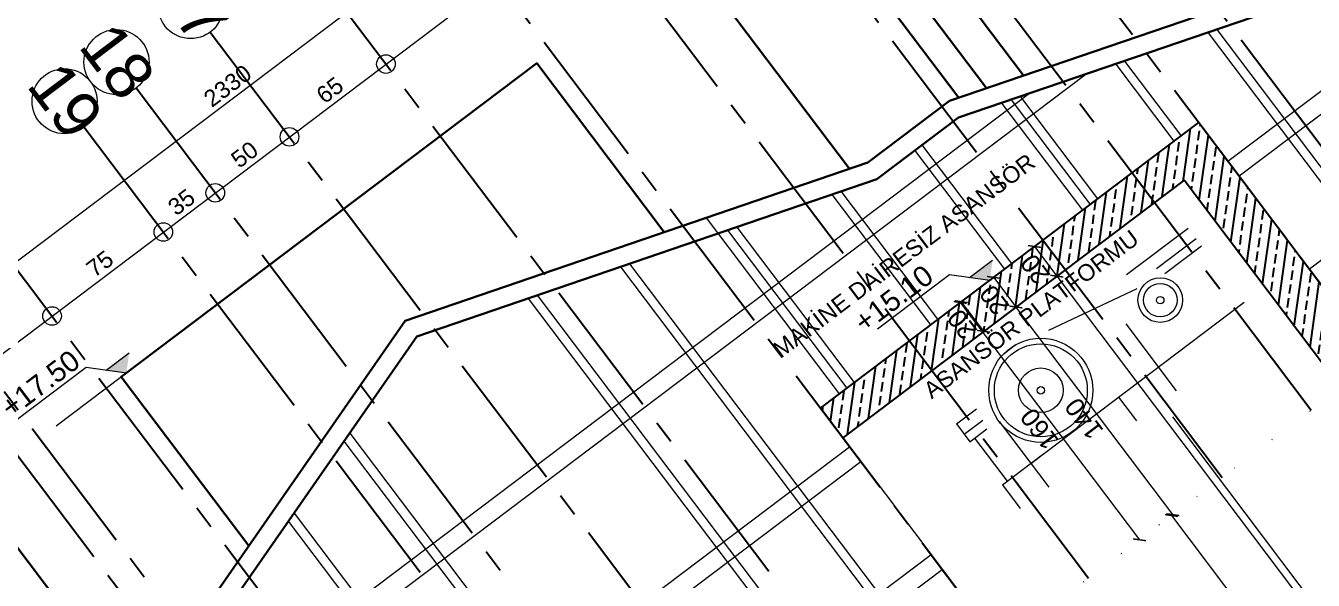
# Model space of a CAD drawing. Header units: millimetres. Extents: x 2232 to 85269, y -3593 to 5869.
# Drawn here: x 3664.2 to 3837.3, y -356.7 to -282.1 of the extents above; entities that cross this region are included whole.
import ezdxf

# ---------------------------------------------------------------- set-up
doc = ezdxf.new("R2010")
doc.units = ezdxf.units.MM
for name, pattern in [('CENTER2', [112.5, 75, -12.5, 12.5, -12.5]), ('DASHDOT2', [12.7, 6.35, -3.175, 0, -3.175]), ('DOTX2', [0.5, 0, -0.5])]:
    doc.linetypes.add(name, pattern=pattern)
for name, color, linetype, lineweight in [('aks', 251, 'DASHDOT2', 35), ('DENIZLIK', 8, 'Continuous', 20), ('duvar', 232, 'Continuous', 30), ('G4', 67, 'Continuous', 30), ('iz', 1, 'DOTX2', 20), ('Mertek', 137, 'Continuous', 5), ('sıva iç', 21, 'Continuous', 0), ('tefriş', 252, 'Continuous', 5), ('yazı', 11, 'Continuous', 20), ('ÖLÇÜ İÇ', 7, 'Continuous', 9)]:
    doc.layers.add(name, color=color, linetype=linetype, lineweight=lineweight)
for name, color, linetype in [('GORUNUS', 125, 'Continuous'), ('Standart', 7, 'Continuous'), ('Ölçülendirme', 7, 'Continuous')]:
    doc.layers.add(name, color=color, linetype=linetype)
doc.styles.add('arial_1_18', font='arial.ttf', dxfattribs={"height": 0.2})
doc.styles.get("Standard").update_dxf_attribs({"font": 'arial.ttf'})
doc.dimstyles.new('zulay iç ölçü', dxfattribs={"dimtxt": 10, "dimasz": 5, "dimexe": 0.18, "dimexo": 0, "dimgap": 2, "dimtad": 3, "dimdec": 0, "dimzin": 0, "dimdsep": 46, "dimtxsty": 'Standard', "dimblk": 'ARCHTICK', "dimcen": 0.09, "dimse1": 1, "dimse2": 1, "dimadec": 0, "dimazin": 0, "dimtfac": 1, "dimtdec": 0, "dimtix": 1, "dimtofl": 0, "dimtmove": 0, "dimatfit": 3, "dimldrblk": 'ARCHTICK', "dimfxl": 1, "dimtolj": 1, "dimtzin": 0, "dimarcsym": 0})
pattern_1 = [(45, (0, 0), (-7.07107, 7.07107), []), (45, (7.071, 0), (-7.07107, 7.07107), [5, -2.5])]

# ---------------------------------------------------------------- blocks, each defined once
blk = doc.blocks.new('dsafsdfd')
at = {"layer": 'yazı'}
blk.add_hatch(color=256, dxfattribs=at).paths.add_polyline_path([(0, 4.89), (-9.78, 4.89), (-4.89, 0)])
for p, q in [((-45.23, 9.78), (-14.67, 9.78)), ((-14.67, 9.78), (-4.89, 0)), ((-9.78, 4.89), (0, 4.89)), ((-34.77, 0), (0, 0))]:
    blk.add_line(p, q, dxfattribs=at)
blk = doc.blocks.new('IDE991Entity4294')
at = {"layer": 'Standart', "linetype": 'Continuous', "lineweight": -3}
h = blk.add_hatch(dxfattribs=at)
h.set_pattern_fill('ANSI33', color=171, scale=40, style=0)
h.set_pattern_definition(pattern_1)
h.paths.add_polyline_path([(1570, 1350), (1545, 1350), (1545, 1510), (1570, 1510)])
blk = doc.blocks.new('IDE991Entity4295')
at = {"layer": 'Standart', "linetype": 'Continuous', "lineweight": -3}
h = blk.add_hatch(dxfattribs=at)
h.set_pattern_fill('ANSI33', color=171, scale=40, style=0)
h.set_pattern_definition(pattern_1)
h.paths.add_polyline_path([(1545, 1490), (1315, 1490), (1315, 1510), (1545, 1510)])
blk = doc.blocks.new('IDE991Entity5272')
at = {"layer": 'Standart', "color": 159, "linetype": 'Continuous', "lineweight": -3}
blk.add_lwpolyline([(1545, 1350), (1545, 1490)], dxfattribs=at)
blk = doc.blocks.new('IDE991Entity5273')
at = {"layer": 'Standart', "color": 159, "linetype": 'Continuous', "lineweight": -3}
blk.add_lwpolyline([(1570, 1510), (1570, 1350)], dxfattribs=at)
blk = doc.blocks.new('IDE991Entity5274')
at = {"layer": 'Standart', "color": 159, "linetype": 'Continuous', "lineweight": -3}
blk.add_lwpolyline([(1315, 1510), (1570, 1510)], dxfattribs=at)
blk = doc.blocks.new('IDE991Entity5275')
at = {"layer": 'Standart', "color": 159, "linetype": 'Continuous', "lineweight": -3}
blk.add_lwpolyline([(1315, 1490), (1315, 1510)], dxfattribs=at)
blk = doc.blocks.new('IDE991Entity5276')
at = {"layer": 'Standart', "color": 159, "linetype": 'Continuous', "lineweight": -3}
blk.add_lwpolyline([(1545, 1490), (1315, 1490)], dxfattribs=at)
blk = doc.blocks.new('TRRTYT')
at = {"layer": 'Standart'}
for name in ['IDE991Entity4295', 'IDE991Entity5274', 'IDE991Entity5275', 'IDE991Entity4294', 'IDE991Entity5273', 'IDE991Entity5276', 'IDE991Entity5272']:
    blk.add_blockref(name, (1034515.63, -397430.95), dxfattribs=at)
blk = doc.blocks.new('_ArchTick')
at = {"color": 0, "linetype": 'ByBlock', "const_width": 0.15}
blk.add_lwpolyline([(-0.5, -0.5), (0.5, 0.5)], dxfattribs=at)
blk = doc.blocks.new('*D2566')
at = {"layer": 'Defpoints', "color": 0, "transparency": 16777216}
for p in [(1294811.46, -408949.54), (1294811.46, -408949.54), (1294767.82, -409089.54)]:
    blk.add_point(p, dxfattribs=at)
at = {"layer": 'sıva iç', "color": 0, "lineweight": -2, "transparency": 16777216}
blk.add_line((1294811.46, -409089.54), (1294811.46, -408949.54), dxfattribs=at)
at = {"layer": 'sıva iç', "color": 0, "lineweight": -2, "transparency": 16777216, "xscale": 5, "yscale": 5, "zscale": 5}
for p, rotation in [((1294811.46, -408949.54), 90), ((1294811.46, -409089.54), 270)]:
    blk.add_blockref('_ArchTick', p, dxfattribs=dict(at, rotation=rotation))
at = {"layer": 'sıva iç', "color": 0, "transparency": 16777216, "insert": (1294804.46, -409019.54), "char_height": 10, "attachment_point": 5, "rotation": 90}
blk.add_mtext('\\A1;140', dxfattribs=at)
blk = doc.blocks.new('*D2567')
at = {"layer": 'Defpoints', "color": 0, "transparency": 16777216}
for p in [(1294789.73, -408929.54), (1294789.73, -408929.54), (1294789.73, -408949.54)]:
    blk.add_point(p, dxfattribs=at)
at = {"layer": 'sıva iç', "color": 0, "lineweight": -2, "transparency": 16777216}
blk.add_line((1294789.73, -408949.54), (1294789.73, -408929.54), dxfattribs=at)
at = {"layer": 'sıva iç', "color": 0, "lineweight": -2, "transparency": 16777216, "xscale": 5, "yscale": 5, "zscale": 5}
for p, rotation in [((1294789.73, -408929.54), 90), ((1294789.73, -408949.54), 270)]:
    blk.add_blockref('_ArchTick', p, dxfattribs=dict(at, rotation=rotation))
at = {"layer": 'sıva iç', "color": 0, "transparency": 16777216, "insert": (1294782.73, -408939.54), "char_height": 10, "attachment_point": 5, "rotation": 90}
blk.add_mtext('\\A1;20', dxfattribs=at)
blk = doc.blocks.new('*D2568')
at = {"layer": 'Defpoints', "color": 0, "transparency": 16777216}
for p in [(1294830.02, -408949.54), (1294839.01, -410869.54), (1294839.01, -410869.54)]:
    blk.add_point(p, dxfattribs=at)
at = {"layer": 'sıva iç', "color": 0, "lineweight": -2, "transparency": 16777216}
blk.add_line((1294839.01, -408949.54), (1294839.01, -410869.54), dxfattribs=at)
at = {"layer": 'sıva iç', "color": 0, "lineweight": -2, "transparency": 16777216, "xscale": 5, "yscale": 5, "zscale": 5}
for p, rotation in [((1294839.01, -408949.54), 90), ((1294839.01, -410869.54), 270)]:
    blk.add_blockref('_ArchTick', p, dxfattribs=dict(at, rotation=rotation))
at = {"layer": 'sıva iç', "color": 0, "transparency": 16777216, "insert": (1294832.01, -409909.54), "char_height": 10, "attachment_point": 5, "rotation": 90}
blk.add_mtext('\\A1;1920', dxfattribs=at)
blk = doc.blocks.new('*D2569')
at = {"layer": 'Defpoints', "color": 0, "transparency": 16777216}
for p in [(1294811.46, -409089.54), (1294810.69, -410689.54), (1294810.69, -410689.54)]:
    blk.add_point(p, dxfattribs=at)
at = {"layer": 'sıva iç', "color": 0, "lineweight": -2, "transparency": 16777216}
blk.add_line((1294810.69, -409089.54), (1294810.69, -410689.54), dxfattribs=at)
at = {"layer": 'sıva iç', "color": 0, "lineweight": -2, "transparency": 16777216, "xscale": 5, "yscale": 5, "zscale": 5}
for p, rotation in [((1294810.69, -409089.54), 90), ((1294810.69, -410689.54), 270)]:
    blk.add_blockref('_ArchTick', p, dxfattribs=dict(at, rotation=rotation))
at = {"layer": 'sıva iç', "color": 0, "transparency": 16777216, "insert": (1294803.69, -409889.54), "char_height": 10, "attachment_point": 5, "rotation": 90}
blk.add_mtext('\\A1;1600', dxfattribs=at)
blk = doc.blocks.new('*D2570')
at = {"layer": 'Defpoints', "color": 0, "transparency": 16777216}
for p in [(1294775.3, -408929.54), (1294767.82, -409089.54), (1294789.02, -409089.54)]:
    blk.add_point(p, dxfattribs=at)
at = {"layer": 'sıva iç', "color": 0, "lineweight": -2, "transparency": 16777216}
blk.add_line((1294789.02, -408929.54), (1294789.02, -409089.54), dxfattribs=at)
at = {"layer": 'sıva iç', "color": 0, "lineweight": -2, "transparency": 16777216, "xscale": 5, "yscale": 5, "zscale": 5}
for p, rotation in [((1294789.02, -408929.54), 90), ((1294789.02, -409089.54), 270)]:
    blk.add_blockref('_ArchTick', p, dxfattribs=dict(at, rotation=rotation))
at = {"layer": 'sıva iç', "color": 0, "transparency": 16777216, "insert": (1294782.02, -409009.54), "char_height": 10, "attachment_point": 5, "rotation": 90}
blk.add_mtext('\\A1;160', dxfattribs=at)
blk = doc.blocks.new('*D2571')
at = {"layer": 'Defpoints', "color": 0, "transparency": 16777216}
for p in [(1294830.02, -408929.54), (1294830.02, -408949.54), (1294839.01, -408949.54)]:
    blk.add_point(p, dxfattribs=at)
at = {"layer": 'sıva iç', "color": 0, "lineweight": -2, "transparency": 16777216}
blk.add_line((1294839.01, -408929.54), (1294839.01, -408949.54), dxfattribs=at)
at = {"layer": 'sıva iç', "color": 0, "lineweight": -2, "transparency": 16777216, "xscale": 5, "yscale": 5, "zscale": 5}
for p, rotation in [((1294839.01, -408929.54), 90), ((1294839.01, -408949.54), 270)]:
    blk.add_blockref('_ArchTick', p, dxfattribs=dict(at, rotation=rotation))
at = {"layer": 'sıva iç', "color": 0, "transparency": 16777216, "insert": (1294832.01, -408939.54), "char_height": 10, "attachment_point": 5, "rotation": 90}
blk.add_mtext('\\A1;20', dxfattribs=at)
blk = doc.blocks.new('*D2572')
at = {"layer": 'Defpoints', "color": 0, "transparency": 16777216}
for p in [(1294802.47, -408929.54), (1294802.47, -408949.54), (1294811.46, -408949.54)]:
    blk.add_point(p, dxfattribs=at)
at = {"layer": 'sıva iç', "color": 0, "lineweight": -2, "transparency": 16777216}
blk.add_line((1294811.46, -408929.54), (1294811.46, -408949.54), dxfattribs=at)
at = {"layer": 'sıva iç', "color": 0, "lineweight": -2, "transparency": 16777216, "xscale": 5, "yscale": 5, "zscale": 5}
for p, rotation in [((1294811.46, -408929.54), 90), ((1294811.46, -408949.54), 270)]:
    blk.add_blockref('_ArchTick', p, dxfattribs=dict(at, rotation=rotation))
at = {"layer": 'sıva iç', "color": 0, "transparency": 16777216, "insert": (1294804.46, -408939.54), "char_height": 10, "attachment_point": 5, "rotation": 90}
blk.add_mtext('\\A1;20', dxfattribs=at)
blk = doc.blocks.new('IDE941Entity3925')
at = {"layer": 'Ölçülendirme', "color": 1, "linetype": 'Continuous', "lineweight": 5}
for points in [[(2877, -8), (2877, 2338)], [(2912, -8), (2912, 2338)]]:
    blk.add_lwpolyline(points, dxfattribs=at)
for centre in [(2912, 1240), (2912, 1175), (2912, 1125), (2912, 1090), (2912, 1015)]:
    blk.add_circle(centre, 5, dxfattribs=at)
at = {"layer": 'Ölçülendirme', "color": 1, "linetype": 'Continuous', "lineweight": 5, "style": 'arial_1_18'}
for s, p in [('65', (2909.5, 1200.51)), ('2330', (2874.5, 1151.02)), ('50', (2909.5, 1143.01)), ('35', (2909.5, 1100.51)), ('75', (2909.5, 1045.51))]:
    blk.add_text(s, height=9, rotation=90, dxfattribs=at).set_placement(p)
blk = doc.blocks.new('GHGFHGF')
at = {"layer": 'aks', "color": 251, "linetype": 'CENTER2', "lineweight": -3}
for points in [[(1294334.78, -408570.35), (1294334.78, -409089.54)], [(1294349.78, -408570.35), (1294349.78, -409089.54)], [(1294394.78, -408570.35), (1294394.78, -409089.54)], [(1294469.78, -408570.35), (1294469.78, -409089.54)], [(1294504.78, -408570.35), (1294504.78, -409089.54)], [(1294554.78, -408570.35), (1294554.78, -409089.54)], [(1294619.78, -408570.35), (1294619.78, -409089.54)], [(1294694.78, -408570.35), (1294694.78, -409089.54)], [(1294754.78, -408570.35), (1294754.78, -409089.54)], [(1294844.78, -408570.35), (1294844.78, -409089.54)], [(1294904.78, -408570.35), (1294904.78, -409089.54)], [(1294949.78, -408570.35), (1294949.78, -409089.54)], [(1294994.78, -408570.35), (1294994.78, -409089.54)]]:
    blk.add_lwpolyline(points, dxfattribs=at)
at = {"layer": 'aks', "color": 30, "linetype": 'Continuous', "lineweight": 5}
for centre in [(1294469.78, -408552.85), (1294504.78, -408552.85), (1294554.78, -408552.85)]:
    blk.add_circle(centre, 17.5, dxfattribs=at)
at = {"layer": 'DENIZLIK'}
for p, q in [((1294712.55, -408823.11, 1163.75), (1294712.55, -408929.54, 1163.75)), ((1294876.58, -408859.1, 1163.75), (1294876.58, -408929.54, 1163.75))]:
    blk.add_line(p, q, dxfattribs=at)
at = {"layer": 'DENIZLIK', "elevation": 1163.75}
for points in [[(1294707.55, -408929.54), (1294707.55, -408810.94)], [(1294717.55, -408824.74), (1294717.55, -408929.54)], [(1294871.58, -408929.54), (1294871.58, -408857.46)], [(1294881.58, -408860.75), (1294881.58, -408929.54)]]:
    blk.add_lwpolyline(points, dxfattribs=at)
at = {"layer": 'G4'}
for points in [[(1294304.78, -408836.26), (1294304.78, -408689.54), (1294234.78, -408689.54), (1294234.78, -408841.19)], [(1294404.78, -408803.48), (1294404.78, -408689.54), (1294684.78, -408689.54), (1294684.78, -408803.48)], [(1294784.78, -408836.26), (1294784.78, -408689.54), (1294854.78, -408689.54), (1294854.78, -408841.19)], [(1294869.78, -408846.12), (1294869.78, -408689.54), (1294889.78, -408689.54), (1294889.78, -408852.7)]]:
    blk.add_lwpolyline(points, dxfattribs=at)
at = {"layer": 'GORUNUS', "lineweight": 30}
for points in [[(1293479.78, -409089.54), (1294239.78, -408839.54), (1294294.78, -408839.54), (1294544.78, -408757.58), (1294794.78, -408839.54), (1294849.78, -408839.54), (1295609.78, -409089.54)], [(1293511.78, -409089.54), (1294241.38, -408849.54), (1294296.37, -408849.54), (1294544.78, -408768.1), (1294793.18, -408849.54), (1294848.17, -408849.54), (1295577.77, -409089.54)]]:
    blk.add_lwpolyline(points, dxfattribs=at)
at = {"layer": 'iz', "ltscale": 50}
blk.add_line((1293379.78, -409089.54), (1295709.78, -409089.54), dxfattribs=at)
at = {"layer": 'Mertek', "elevation": 1794.87}
for points in [[(1294479.62, -409089.54), (1294479.62, -408789.46)], [(1294484.62, -408787.82), (1294484.62, -409089.54)], [(1294604.93, -408787.82), (1294604.93, -409089.54)], [(1294609.93, -409089.54), (1294609.93, -408789.46)], [(1294429.8, -409089.54), (1294429.8, -408805.8)], [(1294434.8, -408804.16), (1294434.8, -409089.54)], [(1294654.76, -408804.16), (1294654.76, -409089.54)], [(1294659.76, -409089.54), (1294659.76, -408805.8)], [(1294768.97, -408841.6), (1294768.97, -408929.54)], [(1294773.97, -408929.54), (1294773.97, -408843.24)], [(1294818.79, -408849.31), (1294818.79, -408929.54)], [(1294823.79, -408929.54), (1294823.79, -408849.31)], [(1294933, -408877.65), (1294933, -408929.54)], [(1294938, -408929.54), (1294938, -408879.29)], [(1294982.83, -408894.02), (1294982.83, -409089.54)], [(1294987.83, -409089.54), (1294987.83, -408895.66)]]:
    blk.add_lwpolyline(points, dxfattribs=at)
at = {"layer": 'sıva iç', "elevation": 1163.75}
for points in [[(1294202.93, -408862.19), (1294886.62, -408862.19)], [(1294172.53, -408872.19), (1294917.02, -408872.19)], [(1293918.66, -408955.63), (1294694.78, -408955.63)], [(1294949.78, -408955.63), (1295170.69, -408955.63)], [(1293888.27, -408965.63), (1294694.78, -408965.63)], [(1294791.39, -408965.63), (1294798.89, -408965.63)], [(1294949.78, -408965.63), (1295201.09, -408965.63)], [(1293703, -409028.35), (1294694.78, -409028.35)], [(1294949.78, -409028.35), (1295391.75, -409028.35)], [(1293703, -409038.35), (1294694.78, -409038.35)]]:
    blk.add_lwpolyline(points, dxfattribs=at)
at = {"layer": 'sıva iç'}
blk.add_lwpolyline([(1294694.78, -408949.54), (1294694.78, -409089.54)], dxfattribs=at)
at = {"layer": 'tefriş'}
for p, q in [((1294869.31, -408980.91), (1294817.78, -408970.12)), ((1294869.39, -408971.48), (1294910.99, -408971.48)), ((1294884.3, -408978.48), (1294910.99, -408978.48)), ((1294747.99, -408980.43), (1294761.54, -408980.43)), ((1294747.99, -408980.43), (1294747.99, -408992.43)), ((1294886.2, -408983.48), (1294910.99, -408983.48)), ((1294747.99, -408987.43), (1294760.47, -408987.43)), ((1294747.99, -408992.43), (1294759.4, -408992.43)), ((1294751.23, -408992.43), (1294751.23, -409021.48)), ((1294767.14, -408993.38), (1294767.14, -409037.48)), ((1294853.14, -408992.43), (1294853.14, -409037.48)), ((1294747.99, -409021.48), (1294775.05, -409021.48)), ((1294747.99, -409021.48), (1294747.99, -409037.48)), ((1294767.14, -409021.48), (1294910.99, -409021.48)), ((1294826.25, -409021.48), (1294826.25, -409037.48)), ((1294842.97, -409047.48), (1294842.97, -410442.68))]:
    blk.add_line(p, q, dxfattribs=at)
for centre, radius in [((1294795.14, -408993.38), 28), ((1294795.14, -408993.38), 25), ((1294795.14, -408993.38), 12), ((1294875.65, -408993.38), 12), ((1294875.65, -408993.38), 9), ((1294795.14, -408993.38), 2), ((1294875.65, -408993.38), 2)]:
    blk.add_circle(centre, radius, dxfattribs=at)
at = {"layer": 'duvar', "xscale": 1.584000000031665, "yscale": 1.584000000031665, "zscale": 1.584000000031665}
for p in [(1294415.97, -408689.54), (1294816.67, -408929.54)]:
    blk.add_blockref('dsafsdfd', p, dxfattribs=at)
at = {"layer": 'Standart', "rotation": 270}
blk.add_blockref('IDE941Entity3925', (1293379.78, -405729.03), dxfattribs=at)
at = {"layer": 'sıva iç'}
blk.add_blockref('TRRTYT', (258864.14, -13008.59), dxfattribs=at)
at = {"layer": 'aks', "color": 1, "linetype": 'Continuous', "lineweight": 5, "style": 'arial_1_18'}
for s, p in [('19', (1294458.15, -408533.43)), ('18', (1294493.15, -408533.43)), ('17', (1294543.15, -408533.43))]:
    blk.add_text(s, height=25, rotation=270, dxfattribs=at).set_placement(p)
at = {"layer": 'Standart', "color": 7, "linetype": 'Continuous', "lineweight": -3, "style": 'arial_1_18'}
for s, p in [('MAKİNE DAİRESİZ ASANSÖR', (1294693.8, -408895.58)), ('ASANSÖR PLATFORMU', (1294745.29, -408961.94))]:
    blk.add_text(s, height=8.8889, dxfattribs=at).set_placement(p)
at = {"layer": 'yazı'}
for s, p in [('+17.50', (1294343.75, -408671.8)), ('+15.10', (1294737.66, -408911.8))]:
    blk.add_text(s, height=11.137, dxfattribs=at).set_placement(p)
at = {"layer": 'sıva iç'}
for base, p1, p2, picture, middle in [((1294789.02, -409089.54), (1294775.3, -408929.54), (1294767.82, -409089.54), '*D2570', (1294782.02, -409009.54)), ((1294789.73, -408929.54), (1294789.73, -408949.54), (1294789.73, -408929.54), '*D2567', (1294782.73, -408939.54)), ((1294811.46, -408949.54), (1294767.82, -409089.54), (1294811.46, -408949.54), '*D2566', (1294804.46, -409019.54)), ((1294839.01, -410869.54), (1294830.02, -408949.54), (1294839.01, -410869.54), '*D2568', (1294832.01, -409909.54)), ((1294810.69, -410689.54), (1294811.46, -409089.54), (1294810.69, -410689.54), '*D2569', (1294803.69, -409889.54))]:
    dim = blk.add_linear_dim(base=base, p1=p1, p2=p2, angle=90, dimstyle='zulay iç ölçü', override={"dimtmove": 1}, dxfattribs=at)
    dim.commit()
    dim.dimension.update_dxf_attribs({"geometry": picture, "text_midpoint": middle})
for base, p1, p2, picture, middle in [((1294811.46, -408949.54), (1294802.47, -408929.54), (1294802.47, -408949.54), '*D2572', (1294804.46, -408939.54)), ((1294839.01, -408949.54), (1294830.02, -408929.54), (1294830.02, -408949.54), '*D2571', (1294832.01, -408939.54))]:
    dim = blk.add_linear_dim(base=base, p1=p1, p2=p2, angle=90, dimstyle='zulay iç ölçü', dxfattribs=at)
    dim.commit()
    dim.dimension.update_dxf_attribs({"geometry": picture, "text_midpoint": middle})
blk = doc.blocks.new('RRRR')
at = {"layer": 'sıva iç', "rotation": 37.05267661197627}
blk.add_blockref('GHGFHGF', (-156760.25, -889310.84), dxfattribs=at)

msp = doc.modelspace()

# ---------------------------------------------------------------- block references
at = {"layer": 'ÖLÇÜ İÇ', "xscale": 0.25, "yscale": 0.25, "zscale": 0.25}
msp.add_blockref('RRRR', (-276957.06, 108554.7), dxfattribs=at)

doc.saveas('drawing.dxf')
